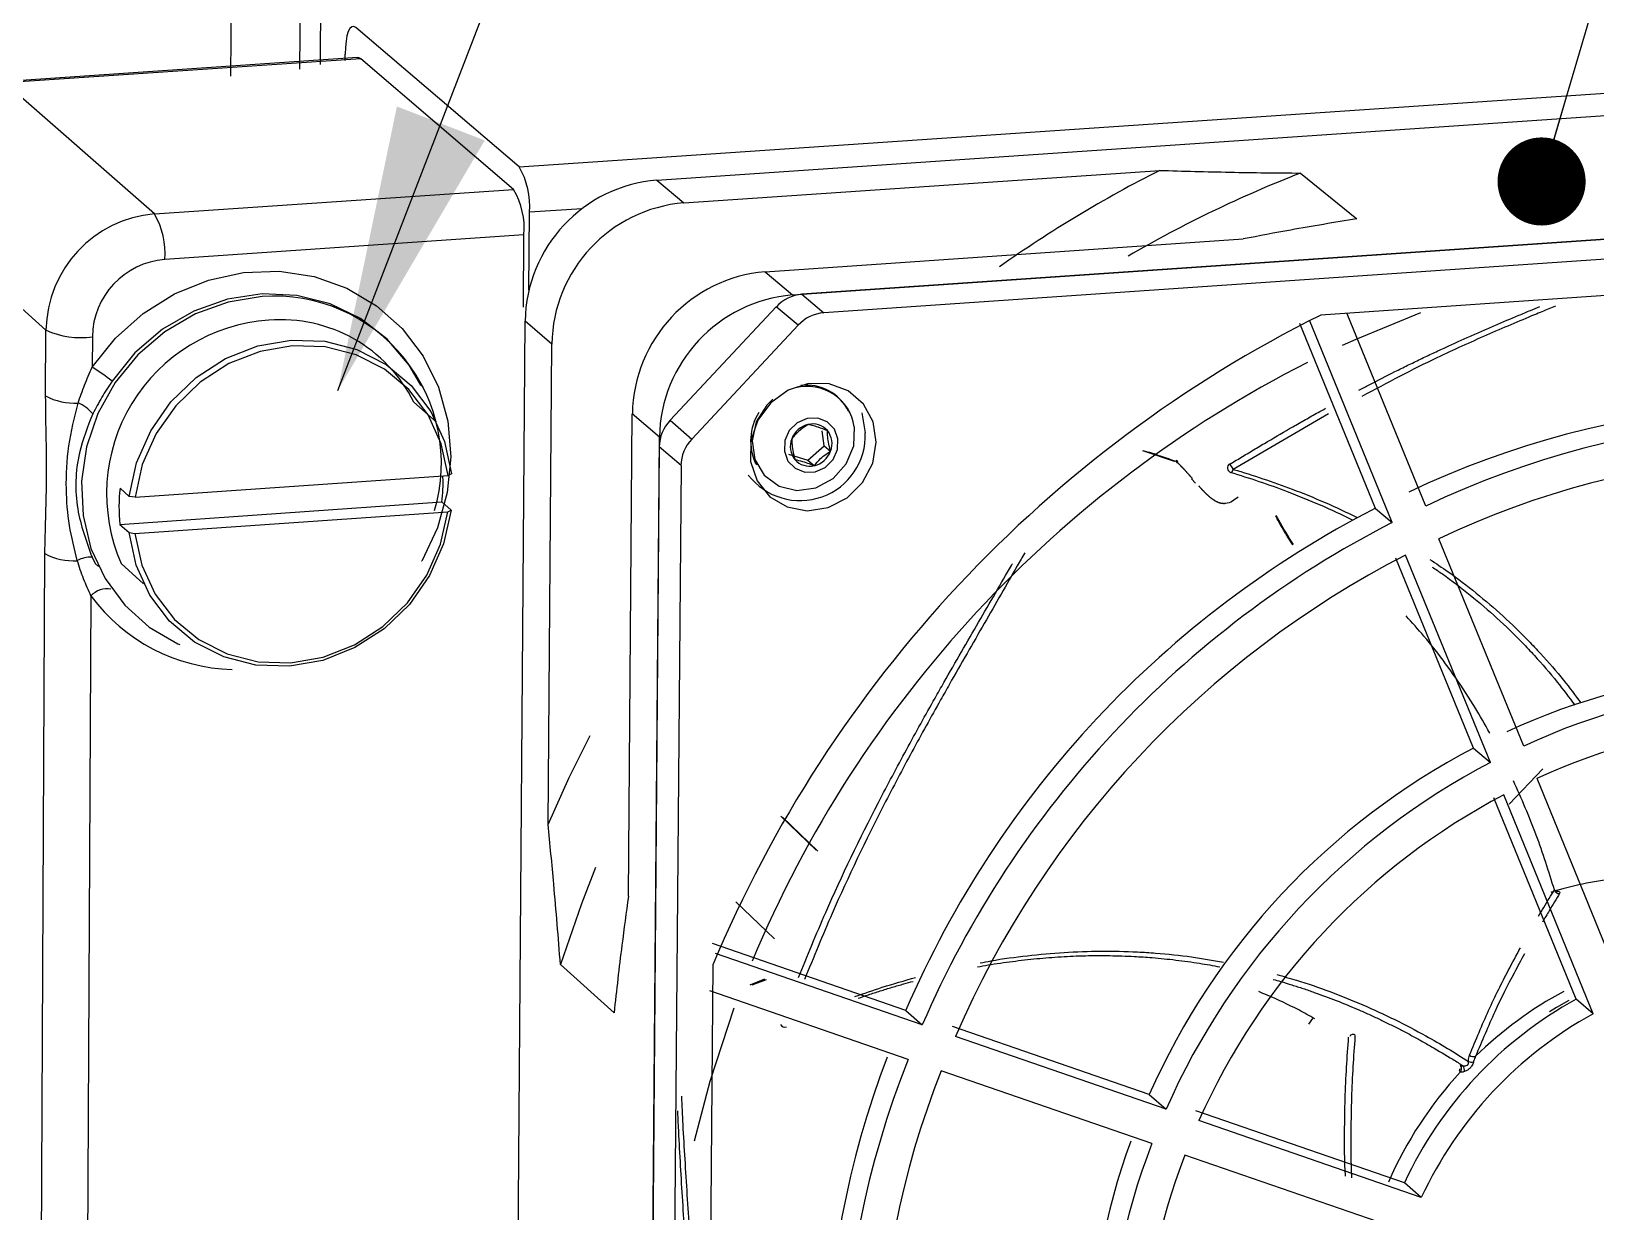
# Model space of a CAD drawing. Header units: millimetres. Extents: x 0 to 279, y 0 to 216.
# Drawn here: x 98.69 to 116.74, y 147.97 to 161.58 of the extents above; entities that cross this region are included whole.
import ezdxf

# ---------------------------------------------------------------- set-up
doc = ezdxf.new("R2010")
doc.units = ezdxf.units.MM
doc.layers.add('DIM', color=1, linetype='Continuous')
doc.dimstyles.new('SLDDIMSTYLE0', dxfattribs={"dimtxt": 0.18, "dimasz": 1.016, "dimexe": 0, "dimexo": 0.0625, "dimgap": 0, "dimtad": 0, "dimtih": 1, "dimtoh": 1, "dimdec": 0, "dimrnd": 1e-09, "dimzin": 0, "dimdsep": 46, "dimtxsty": 'Standard', "dimblk1": 'DOT', "dimblk2": 'DOT', "dimsah": 1, "dimcen": 0.09, "dimadec": 0, "dimazin": 0, "dimtfac": 1.016, "dimtdec": 0, "dimtofl": 0, "dimtmove": 0, "dimatfit": 3, "dimldrblk": 'DOT', "dimfxl": 0, "dimfrac": 2, "dimtolj": 1, "dimtzin": 0, "dimarcsym": 0})
doc.dimstyles.new('SLDDIMSTYLE1', dxfattribs={"dimtxt": 0.18, "dimasz": 3.302, "dimexe": 0, "dimexo": 0.0625, "dimgap": 0, "dimtad": 0, "dimtih": 1, "dimtoh": 1, "dimdec": 0, "dimrnd": 1e-09, "dimzin": 0, "dimdsep": 46, "dimtxsty": 'Standard', "dimsah": 1, "dimcen": 0.09, "dimadec": 0, "dimazin": 0, "dimtfac": 3.302, "dimtdec": 0, "dimtofl": 0, "dimtmove": 0, "dimatfit": 3, "dimfxl": 0, "dimfrac": 2, "dimtolj": 1, "dimtzin": 0, "dimarcsym": 0})

# ---------------------------------------------------------------- blocks, each defined once
blk = doc.blocks.new('_DOT')
at = {"color": 0, "linetype": 'ByBlock', "lineweight": -2}
blk.add_line((-0.5, 0), (-1, 0), dxfattribs=at)
at = {"color": 0, "linetype": 'ByBlock', "const_width": 0.5}
blk.add_lwpolyline([(-0.25, 0, 1), (0.25, 0, 1)], format="xyb", close=True, dxfattribs=at)

msp = doc.modelspace()

# ---------------------------------------------------------------- linework, layer by layer
at = {"color": 7, "linetype": 'Continuous', "lineweight": 25}
for p, q in [((104.319, 160.014), (152.875, 163.316)), ((102.029, 161.195), (102.038, 162.596)), ((104.319, 160.014), (102.435, 161.624)), ((105.909, 159.863), (127.48, 161.333)), ((102.457, 161.275), (98.354, 160.998)), ((102.493, 161.263), (98.389, 160.986)), ((102.312, 161.242), (102.312, 161.314)), ((104.255, 159.754), (102.493, 161.263)), ((100.114, 159.472), (98.389, 160.986)), ((106.219, 159.6), (111.708, 159.975)), ((107.472, 158.539), (129.212, 160.033)), ((129.104, 160.026), (107.582, 158.546)), ((113.333, 159.944), (113.98, 159.417)), ((100.114, 159.472), (104.255, 159.754)), ((105.909, 159.863), (106.219, 159.6)), ((129.384, 159.816), (107.834, 158.332)), ((98.862, 158.134), (97.15, 159.661)), ((104.432, 158.594), (104.439, 159.492)), ((104.375, 159.232), (100.231, 158.948)), ((104.369, 158.399), (104.375, 159.232)), ((107.157, 158.805), (112.672, 159.184)), ((123.723, 159.008), (113.565, 158.307)), ((107.157, 158.805), (107.472, 158.539)), ((107.582, 158.546), (107.834, 158.332)), ((106.061, 157.093), (107.286, 158.403)), ((107.538, 158.188), (107.286, 158.403)), ((114.776, 156.102), (113.869, 158.319)), ((98.858, 157.374), (98.862, 158.134)), ((104.225, 136.479), (104.388, 158.237)), ((104.696, 157.971), (104.388, 158.237)), ((107.538, 158.188), (106.312, 156.877)), ((114.196, 156.077), (113.324, 158.21)), ((114.391, 155.915), (113.437, 158.249)), ((99.397, 158.056), (99.395, 157.706)), ((104.654, 152.433), (104.696, 157.971)), ((103.214, 157.473), (103.184, 157.499)), ((103.368, 157.072), (103.105, 157.302)), ((105.581, 151.603), (105.625, 157.168)), ((105.937, 156.898), (105.625, 157.168)), ((108.135, 157.183), (108.119, 157.196)), ((108.313, 156.947), (108.277, 157.179)), ((106.061, 157.093), (106.312, 156.877)), ((105.757, 134.966), (105.937, 156.898)), ((107.839, 156.798), (107.813, 156.972)), ((105.936, 156.787), (105.758, 135.075)), ((106.187, 156.571), (105.936, 156.787)), ((107.427, 156.703), (107.651, 156.632)), ((107.651, 156.632), (107.839, 156.798)), ((107.651, 156.632), (107.724, 156.57)), ((107.839, 156.798), (107.912, 156.736)), ((111.879, 156.618), (111.514, 156.742)), ((99.889, 156.206), (103.501, 156.457)), ((103.538, 156.474), (103.501, 156.457)), ((106.187, 156.571), (106.006, 134.831)), ((107.048, 156.596), (107.064, 156.583)), ((99.717, 156.31), (99.822, 156.215)), ((112.121, 156.366), (112.074, 156.418)), ((99.715, 155.892), (103.428, 156.151)), ((99.889, 156.206), (99.822, 156.215)), ((103.535, 156.056), (103.428, 156.151)), ((99.887, 155.787), (103.498, 156.039)), ((103.498, 156.039), (103.535, 156.056)), ((114.196, 156.077), (114.391, 155.915)), ((99.715, 155.892), (99.82, 155.797)), ((99.82, 155.797), (99.887, 155.787)), ((115.907, 153.335), (114.929, 155.726)), ((98.766, 138.755), (98.849, 155.556)), ((99.393, 155.514), (99.431, 155.443)), ((99.429, 155.441), (99.468, 155.406)), ((99.73, 155.44), (99.988, 155.207)), ((115.327, 153.313), (114.431, 155.503)), ((115.523, 153.148), (114.545, 155.539)), ((99.381, 155.067), (99.298, 139.072)), ((115.327, 153.313), (115.523, 153.148)), ((116.128, 153.075), (115.737, 152.664)), ((117.092, 150.436), (116.06, 152.96)), ((116.512, 150.417), (115.562, 152.739)), ((116.709, 150.249), (115.677, 152.773)), ((107.745, 152.137), (107.339, 152.528)), ((107.765, 152.123), (107.357, 152.515)), ((106.819, 151.541), (107.265, 151.112)), ((108.78, 150.288), (106.551, 151.059)), ((108.97, 150.12), (106.583, 150.945)), ((105.414, 150.259), (104.796, 150.818)), ((106.555, 150.813), (106.468, 140.566)), ((108.807, 149.722), (106.521, 150.512)), ((107.15, 150.646), (106.981, 150.579)), ((107.168, 150.639), (107.005, 150.577)), ((116.709, 150.249), (116.512, 150.417)), ((108.78, 150.288), (108.97, 150.12)), ((113.472, 150.195), (113.426, 150.127)), ((111.588, 149.317), (109.317, 150.102)), ((111.781, 149.147), (109.351, 149.988)), ((111.618, 148.751), (109.189, 149.59)), ((111.588, 149.317), (111.781, 149.147)), ((114.53, 148.299), (112.126, 149.13)), ((114.725, 148.129), (112.161, 149.016)), ((114.563, 147.734), (111.999, 148.619)), ((114.725, 148.129), (114.53, 148.299))]:
    msp.add_line(p, q, dxfattribs=at)
at = {"color": 8, "linetype": 'Continuous', "lineweight": 25}
for p, q in [((100.996, 161.061), (101.007, 162.911)), ((101.798, 162.8), (101.788, 161.142)), ((105.047, 159.533), (104.439, 159.492)), ((113.656, 157.166), (112.557, 156.527)), ((116.269, 151.665), (116.266, 151.663))]:
    msp.add_line(p, q, dxfattribs=at)
at = {"color": 7, "linetype": 'Continuous', "lineweight": 25, "flags": 128}
for points in [[(102.435, 161.624), (102.412, 161.636), (102.389, 161.632), (102.368, 161.612), (102.349, 161.576), (102.334, 161.526), (102.323, 161.464), (102.315, 161.392), (102.312, 161.314)], [(102.457, 161.275), (102.47, 161.275), (102.493, 161.263)], [(101.357, 158.522), (100.964, 158.457), (100.585, 158.319), (100.233, 158.113), (99.922, 157.846), (99.661, 157.528), (99.462, 157.171), (99.331, 156.787), (99.273, 156.39), (99.29, 155.995), (99.381, 155.616), (99.543, 155.267), (99.77, 154.96), (100.053, 154.707), (100.384, 154.516), (100.405, 154.507)], [(103.184, 157.499), (103.05, 157.73), (102.799, 158.028), (102.491, 158.266), (102.14, 158.437), (101.757, 158.532), (101.357, 158.55), (100.955, 158.489), (100.567, 158.351), (100.207, 158.142), (99.888, 157.87), (99.624, 157.544)], [(114.716, 158.332), (113.969, 158.025), (113.813, 157.954)], [(99.822, 156.215), (99.908, 156.604), (100.07, 156.973), (100.302, 157.305), (100.594, 157.586), (100.933, 157.805), (101.304, 157.951), (101.692, 158.018), (102.079, 158.004), (102.449, 157.909), (102.785, 157.737), (103.073, 157.496), (103.3, 157.196), (103.458, 156.85), (103.538, 156.474)], [(103.501, 156.457), (103.422, 156.822), (103.269, 157.157), (103.047, 157.447), (102.767, 157.681), (102.441, 157.847), (102.082, 157.939), (101.707, 157.953), (101.331, 157.887), (100.97, 157.746), (100.641, 157.534), (100.358, 157.261), (100.132, 156.94), (99.973, 156.582), (99.889, 156.206)], [(108.439, 156.839), (108.402, 157.075), (108.29, 157.28), (108.115, 157.432), (107.896, 157.514), (107.657, 157.518), (107.423, 157.442), (107.221, 157.295), (107.072, 157.094), (106.991, 156.859), (106.989, 156.617), (107.065, 156.393), (107.211, 156.212), (107.411, 156.094), (107.643, 156.05), (107.883, 156.087), (108.103, 156.2), (108.281, 156.376), (108.398, 156.597), (108.439, 156.839)], [(107.246, 157.336), (107.175, 157.268), (107.054, 157.075), (107.006, 156.857), (107.039, 156.642), (107.147, 156.459), (107.317, 156.334), (107.524, 156.283), (107.742, 156.313), (107.941, 156.42), (108.093, 156.589), (108.179, 156.798), (108.186, 157.018), (108.186, 157.018)], [(107.997, 156.878), (107.956, 156.991), (107.874, 157.075), (107.763, 157.119), (107.641, 157.115), (107.527, 157.064), (107.436, 156.974), (107.385, 156.859), (107.379, 156.735), (107.42, 156.623), (107.503, 156.539), (107.613, 156.495), (107.735, 156.499), (107.85, 156.55), (107.94, 156.64), (107.991, 156.755), (107.997, 156.878)], [(112.518, 156.587), (112.515, 156.59), (112.514, 156.591)], [(103.535, 156.056), (103.449, 155.669), (103.287, 155.301), (103.055, 154.97), (102.764, 154.689), (102.426, 154.471), (102.055, 154.324), (101.669, 154.256), (101.282, 154.27), (100.913, 154.364), (100.576, 154.535), (100.288, 154.776), (100.059, 155.075), (99.901, 155.421), (99.82, 155.797)], [(99.887, 155.787), (99.967, 155.422), (100.122, 155.087), (100.344, 154.797), (100.624, 154.565), (100.951, 154.399), (101.309, 154.308), (101.684, 154.295), (102.059, 154.361), (102.419, 154.502), (102.747, 154.714), (103.03, 154.986), (103.256, 155.307), (103.414, 155.663), (103.498, 156.039)], [(104.654, 152.433), (104.898, 152.975), (105.138, 153.458)], [(105.202, 151.937), (105.037, 151.517), (104.796, 150.818)], [(106.795, 150.313), (106.518, 149.468), (106.337, 148.778)], [(115.184, 149.638), (115.183, 149.64), (115.183, 149.64)]]:
    msp.add_lwpolyline(points, dxfattribs=at)
at = {"color": 8, "linetype": 'Continuous', "lineweight": 25, "flags": 128}
for points in [[(99.395, 157.706), (99.663, 158.04), (99.983, 158.325), (100.344, 158.551), (100.735, 158.71), (101.142, 158.798), (101.553, 158.812), (101.954, 158.75), (102.333, 158.616), (102.675, 158.414), (102.972, 158.15), (103.212, 157.833), (103.389, 157.473), (103.496, 157.082), (103.53, 156.673), (103.49, 156.259), (103.377, 155.854), (103.196, 155.47), (103.195, 155.469)], [(111.897, 156.63), (111.898, 156.63), (111.902, 156.628), (111.904, 156.624), (111.906, 156.619), (111.907, 156.612)], [(111.918, 156.617), (111.918, 156.617), (111.917, 156.618), (111.915, 156.617), (111.911, 156.615), (111.907, 156.612)], [(116.429, 150.401), (116.285, 150.319), (116.205, 150.27)], [(107.404, 150.103), (107.403, 150.101), (107.402, 150.1)]]:
    msp.add_lwpolyline(points, dxfattribs=at)
at = {"color": 7, "linetype": 'Continuous', "lineweight": 25}
for centre, radius, start, end in [((103.576, 159.569), 0.866, 354.8744, 30.9443), ((118.431, 146.714), 14.868, 116.8828, 125.2076), ((118.424, 146.831), 14.066, 111.2198, 120.2249), ((103.512, 159.309), 0.866, 354.8856, 30.9203), ((106.047, 158.21), 1.659, 94.7666, 179.0597), ((106.358, 157.944), 1.662, 94.7762, 179.0496), ((100.225, 158.114), 1.363, 94.6731, 179.158), ((99.348, 159.024), 0.887, 355.0751, 30.2943), ((100.306, 158.042), 0.909, 94.687, 179.1435), ((107.297, 157.139), 1.672, 94.8054, 179.0189), ((101.492, 156.595), 1.931, 343.6348, 93.996), ((107.612, 156.869), 1.675, 94.8152, 179.0086), ((107.617, 158.097), 0.45, 94.4698, 137.3031), ((101.572, 156.543), 1.71, 26.3409, 94.7236), ((120.14, 145.13), 14.726, 116.5186, 157.2995), ((107.869, 157.883), 0.451, 94.4771, 137.3038), ((99.262, 159.003), 0.957, 245.317, 278.0977), ((101.568, 156.245), 2.007, 93.9047, 203.6485), ((119.591, 145.604), 13.636, 116.9338, 157.3563), ((98.088, 155.612), 2.468, 51.5166, 58.032), ((99.193, 158.013), 0.722, 242.3585, 273.0995), ((107.643, 156.935), 0.549, 8.7553, 104.1876), ((107.634, 156.956), 0.542, 26.389, 97.0673), ((99.072, 156.897), 0.427, 39.4319, 67.992), ((107.6, 156.855), 0.61, 147.6758, 205.1259), ((119.019, 146.975), 10.295, 72.466, 115.5416), ((106.392, 156.78), 0.456, 136.6091, 179.0658), ((107.715, 156.784), 0.268, 103.5219, 159.42), ((107.706, 156.827), 0.224, 40.8242, 104.0379), ((119.22, 146.804), 10.305, 72.4705, 115.5461), ((106.643, 156.563), 0.457, 136.6081, 179.058), ((107.56, 156.92), 0.753, 217.5628, 2.041), ((107.684, 156.79), 0.237, 158.1985, 219.0768), ((107.692, 156.824), 0.237, 338.1919, 39.0579), ((107.67, 156.787), 0.224, 220.8437, 284.0478), ((107.661, 156.83), 0.268, 283.5314, 339.4129), ((111.88, 156.579), 0.0537, 44.9394, 70.8516), ((119.19, 146.795), 9.896, 72.5327, 115.5036), ((111.866, 156.639), 0.0561, 316.2989, 336.9647), ((112.543, 156.544), 0.0543, 121.7344, 254.4232), ((112.176, 156.322), 0.433, 28.2767, 37.7676), ((101.596, 156.091), 1.892, 173.3536, 186.0333), ((101.535, 156.373), 1.907, 353.2937, 2.0125), ((119.555, 145.636), 11.737, 117.1687, 156.647), ((119.757, 145.461), 11.751, 117.1717, 156.6437), ((99.184, 156.187), 0.715, 242.0619, 273.1169), ((99.379, 155.193), 0.322, 87.5072, 119.081), ((119.706, 145.505), 11.283, 117.2206, 156.5944), ((99.565, 154.901), 0.248, 79.3422, 137.8765), ((118.797, 146.911), 7.276, 73.0501, 115.1029), ((118.997, 146.74), 7.283, 73.0547, 115.1074), ((118.966, 146.732), 6.873, 73.1662, 115.0157), ((119.175, 145.965), 8.294, 117.6444, 156.168), ((119.377, 145.792), 8.304, 117.6475, 156.1646), ((119.324, 145.837), 7.837, 117.7416, 156.07), ((117.431, 147.686), 4.145, 95.9282, 106.2851), ((116.316, 151.693), 0.0577, 196.4317, 275.1752), ((118.544, 146.487), 4.571, 118.4249, 134.3036), ((118.767, 146.321), 4.676, 118.8393, 154.9696), ((118.967, 146.148), 4.682, 118.8422, 154.9664), ((107.381, 150.149), 0.0537, 207.6756, 293.3021), ((115.328, 149.822), 0.0683, 228.1147, 289.5928), ((118.346, 145.992), 10.479, 158.9908, 200.7308), ((118.557, 145.821), 10.501, 158.1927, 200.7133), ((118.554, 145.851), 10.084, 158.2342, 200.6517), ((115.111, 149.589), 0.113, 356.7305, 30.5959), ((115.303, 149.784), 0.0923, 248.7143, 285.3744), ((118.562, 146.457), 4.605, 137.3519, 156.2993), ((118.318, 146.216), 7.402, 159.7493, 200.1569), ((118.529, 146.046), 7.421, 158.6228, 200.1346), ((118.525, 146.077), 7.004, 158.7129, 200.0243)]:
    msp.add_arc(centre, radius, start, end, dxfattribs=at)
at = {"color": 8, "linetype": 'Continuous', "lineweight": 25}
for centre, radius, start, end in [((112.508, 156.538), 0.0499, 293.472, 347.8543), ((101.058, 156.303), 2.083, 216.3843, 268.6702), ((113.883, 150.013), 0.0307, 314.0597, 344.9661), ((115.135, 149.614), 0.0544, 316.6311, 25.8156)]:
    msp.add_arc(centre, radius, start, end, dxfattribs=at)
at = {"color": 7, "linetype": 'Continuous', "lineweight": 25}
for points, knots in [([(111.708, 159.975), (111.978, 159.967), (112.519, 159.952), (113.062, 159.946), (113.333, 159.944)], [0, 0, 0, 0, 0.499549, 1, 1, 1, 1]), ([(113.98, 159.417), (113.725, 159.374), (113.279, 159.3), (112.853, 159.219), (112.672, 159.184)], [0, 0, 0, 0, 0.572668, 1, 1, 1, 1]), ([(114.004, 157.439), (114.045, 157.46), (114.184, 157.534), (114.372, 157.63), (114.568, 157.727), (114.715, 157.798), (114.861, 157.867), (115.054, 157.957), (115.244, 158.043), (115.433, 158.126), (115.62, 158.207), (115.804, 158.285), (115.977, 158.357), (116.056, 158.389), (116.092, 158.404)], [0, 0, 0, 0, 0.055195, 0.191874, 0.260361, 0.328777, 0.397578, 0.465719, 0.602159, 0.670466, 0.739095, 0.876514, 0.945313, 1, 1, 1, 1]), ([(99.232, 157.292), (99.256, 157.361), (99.304, 157.5), (99.364, 157.637), (99.395, 157.706)], [0, 0, 0, 0, 0.497932, 1, 1, 1, 1]), ([(99.624, 157.544), (99.584, 157.483), (99.502, 157.359), (99.436, 157.232), (99.402, 157.168)], [0, 0, 0, 0, 0.495223, 1, 1, 1, 1]), ([(98.849, 155.556), (98.852, 155.693), (98.858, 155.967), (98.873, 156.396), (98.865, 156.874), (98.86, 157.207), (98.858, 157.374)], [0, 0, 0, 0, 0.229432, 0.458968, 0.729244, 1, 1, 1, 1]), ([(99.223, 155.474), (99.19, 155.609), (99.122, 155.882), (99.087, 156.323), (99.111, 156.803), (99.191, 157.128), (99.232, 157.292)], [0, 0, 0, 0, 0.227209, 0.457865, 0.725905, 1, 1, 1, 1]), ([(112.518, 156.587), (112.566, 156.617), (112.663, 156.675), (112.808, 156.762), (113.001, 156.877), (113.195, 156.99), (113.389, 157.101), (113.515, 157.173), (113.592, 157.215), (113.621, 157.231)], [0, 0, 0, 0, 0.131059, 0.262183, 0.393177, 0.656943, 0.789022, 0.921101, 1, 1, 1, 1]), ([(99.402, 157.168), (99.343, 157.02), (99.205, 156.671), (99.186, 156.086), (99.327, 155.697), (99.393, 155.514)], [0, 0, 0, 0, 0.280309, 0.661029, 1, 1, 1, 1]), ([(107.652, 157.044), (107.621, 157.024), (107.567, 156.99), (107.504, 156.928), (107.476, 156.893), (107.464, 156.878)], [0, 0, 0, 0, 0.439105, 0.751358, 1, 1, 1, 1]), ([(107.876, 156.973), (107.84, 156.987), (107.777, 157.011), (107.701, 157.033), (107.667, 157.041), (107.652, 157.044)], [0, 0, 0, 0, 0.4391052, 0.7513579, 1, 1, 1, 1]), ([(107.464, 156.878), (107.464, 156.866), (107.464, 156.833), (107.471, 156.766), (107.486, 156.695), (107.497, 156.654), (107.5, 156.641)], [0, 0, 0, 0, 0.180942, 0.506293, 0.843975, 1, 1, 1, 1]), ([(107.912, 156.736), (107.909, 156.749), (107.898, 156.79), (107.883, 156.862), (107.877, 156.928), (107.876, 156.961), (107.876, 156.973)], [0, 0, 0, 0, 0.156025, 0.493707, 0.819058, 1, 1, 1, 1]), ([(107.5, 156.641), (107.528, 156.634), (107.575, 156.623), (107.658, 156.595), (107.704, 156.578), (107.724, 156.57)], [0, 0, 0, 0, 0.439105, 0.751358, 1, 1, 1, 1]), ([(107.724, 156.57), (107.747, 156.597), (107.785, 156.644), (107.856, 156.701), (107.895, 156.725), (107.912, 156.736)], [0, 0, 0, 0, 0.439105, 0.751358, 1, 1, 1, 1]), ([(111.907, 156.612), (111.843, 156.635), (111.716, 156.683), (111.585, 156.722), (111.519, 156.742)], [0, 0, 0, 0, 0.496661, 1, 1, 1, 1]), ([(112.086, 156.421), (112.085, 156.422), (112.083, 156.424), (112.08, 156.427), (112.076, 156.432), (112.073, 156.436), (112.068, 156.441), (112.064, 156.445), (112.059, 156.451), (112.056, 156.455), (112.052, 156.459), (112.048, 156.463), (112.044, 156.468), (112.039, 156.473), (112.036, 156.477), (112.032, 156.481), (112.028, 156.485), (112.024, 156.49), (112.019, 156.495), (112.016, 156.499), (112.011, 156.504), (112.007, 156.509), (112.002, 156.514), (111.998, 156.518), (111.994, 156.522), (111.992, 156.525), (111.989, 156.528), (111.986, 156.532), (111.983, 156.535), (111.98, 156.538), (111.977, 156.541), (111.974, 156.544), (111.971, 156.547), (111.968, 156.55), (111.965, 156.553), (111.962, 156.556), (111.959, 156.559), (111.956, 156.562), (111.953, 156.565), (111.95, 156.568), (111.947, 156.572), (111.944, 156.575), (111.941, 156.578), (111.938, 156.581), (111.935, 156.584), (111.931, 156.588), (111.927, 156.592), (111.923, 156.596), (111.92, 156.599), (111.917, 156.602), (111.914, 156.605), (111.911, 156.608), (111.908, 156.61), (111.907, 156.611), (111.907, 156.612)], [0, 0, 0, 0, 0.0163411, 0.0326391, 0.048937, 0.0815331, 0.0978312, 0.1304276, 0.1467258, 0.1793225, 0.1956209, 0.2119194, 0.2445164, 0.260815, 0.2934123, 0.3097111, 0.3260099, 0.3586076, 0.3749065, 0.4075045, 0.4238036, 0.4564019, 0.4727011, 0.5052997, 0.5215991, 0.5378984, 0.5541977, 0.5704969, 0.586796, 0.603095, 0.619394, 0.6356929, 0.6519918, 0.6682905, 0.6845892, 0.7008878, 0.7171863, 0.7334848, 0.7497832, 0.7660814, 0.7823797, 0.7986778, 0.8149758, 0.8312738, 0.8475716, 0.8638694, 0.8964648, 0.9127624, 0.9290598, 0.9453571, 0.9616544, 0.9779516, 0.9942486, 1, 1, 1, 1]), ([(112.522, 156.495), (112.633, 156.46), (112.854, 156.391), (113.2, 156.267), (113.558, 156.119), (113.809, 156.008), (113.93, 155.944), (113.932, 155.943)], [0, 0, 0, 0, 0.228207, 0.456674, 0.726423, 0.996048, 1, 1, 1, 1]), ([(112.612, 156.207), (112.57, 156.173), (112.526, 156.138), (112.463, 156.132), (112.458, 156.132), (112.453, 156.131), (112.447, 156.131), (112.438, 156.132), (112.429, 156.133), (112.419, 156.134), (112.413, 156.136), (112.405, 156.137), (112.398, 156.139), (112.389, 156.142), (112.379, 156.146), (112.37, 156.151), (112.362, 156.154), (112.357, 156.157), (112.351, 156.16), (112.347, 156.163), (112.342, 156.166), (112.338, 156.169), (112.333, 156.172), (112.328, 156.175), (112.325, 156.177), (112.32, 156.18), (112.316, 156.184), (112.311, 156.187), (112.307, 156.191), (112.302, 156.194), (112.298, 156.198), (112.293, 156.201), (112.289, 156.205), (112.284, 156.209), (112.279, 156.213), (112.274, 156.218), (112.27, 156.222), (112.264, 156.227), (112.26, 156.23), (112.255, 156.235), (112.251, 156.239), (112.245, 156.244), (112.241, 156.248), (112.236, 156.253), (112.232, 156.257), (112.227, 156.262), (112.223, 156.266), (112.218, 156.272), (112.214, 156.276), (112.209, 156.281), (112.205, 156.285), (112.2, 156.29), (112.196, 156.295), (112.192, 156.3), (112.188, 156.304), (112.184, 156.308), (112.18, 156.313), (112.176, 156.317), (112.172, 156.322), (112.168, 156.326), (112.164, 156.331), (112.161, 156.334), (112.16, 156.336)], [0, 0, 0, 0, 0.3859526, 0.3924405, 0.3989281, 0.4119045, 0.4248807, 0.4378567, 0.4638238, 0.4768001, 0.4897767, 0.5027539, 0.5157319, 0.528711, 0.5546931, 0.5676755, 0.5812009, 0.5947551, 0.5980187, 0.6110768, 0.6176054, 0.6241345, 0.6371952, 0.6437254, 0.6502559, 0.6567868, 0.6698508, 0.6763827, 0.682915, 0.6959813, 0.7025145, 0.709048, 0.7221163, 0.7286506, 0.7417204, 0.7482554, 0.7613264, 0.7678621, 0.7809343, 0.7874706, 0.8005441, 0.807081, 0.8201557, 0.8266932, 0.839769, 0.8463071, 0.8593841, 0.8659227, 0.8790008, 0.8855399, 0.8986189, 0.9051585, 0.9182384, 0.9247785, 0.9378592, 0.9443997, 0.9509403, 0.9640219, 0.9705628, 0.9836451, 0.9901863, 1, 1, 1, 1]), ([(113.242, 155.658), (113.187, 155.746), (113.116, 155.856), (113.058, 155.967), (113.046, 155.991)], [0, 0, 0, 0, 0.789335, 1, 1, 1, 1]), ([(113.252, 155.661), (113.192, 155.754), (113.12, 155.866), (113.062, 155.978), (113.053, 155.996)], [0, 0, 0, 0, 0.8413752, 1, 1, 1, 1]), ([(99.381, 155.067), (99.352, 155.132), (99.292, 155.263), (99.246, 155.403), (99.223, 155.474)], [0, 0, 0, 0, 0.497516, 1, 1, 1, 1]), ([(107.542, 150.665), (107.644, 150.916), (107.923, 151.598), (108.354, 152.483), (108.787, 153.298), (109.041, 153.756), (109.253, 154.129), (109.489, 154.541), (109.751, 154.991), (109.943, 155.323), (110.006, 155.432), (110.009, 155.438)], [0, 0, 0, 0, 0.145132, 0.394872, 0.519814, 0.645653, 0.684532, 0.762287, 0.917884, 0.995543, 1, 1, 1, 1]), ([(114.824, 155.489), (114.894, 155.442), (115.078, 155.32), (115.361, 155.102), (115.671, 154.837), (115.916, 154.6), (116.149, 154.353), (116.354, 154.117), (116.501, 153.921), (116.566, 153.833)], [0, 0, 0, 0, 0.105298, 0.273203, 0.442316, 0.61194, 0.695934, 0.864032, 1, 1, 1, 1]), ([(114.851, 155.4), (114.891, 155.374), (115.042, 155.273), (115.293, 155.077), (115.601, 154.814), (115.845, 154.578), (116.076, 154.332), (116.282, 154.095), (116.429, 153.897), (116.496, 153.808)], [0, 0, 0, 0, 0.061759, 0.237278, 0.413953, 0.59116, 0.678876, 0.854411, 1, 1, 1, 1]), ([(115.515, 153.486), (115.459, 153.586), (115.37, 153.744), (115.127, 154.124), (114.869, 154.483), (114.619, 154.76), (114.549, 154.837)], [0, 0, 0, 0, 0.20569, 0.326723, 0.811579, 1, 1, 1, 1]), ([(116.261, 151.677), (116.195, 151.889), (116.062, 152.32), (115.88, 152.729), (115.788, 152.936)], [0, 0, 0, 0, 0.493678, 1, 1, 1, 1]), ([(104.796, 150.818), (104.771, 151.127), (104.728, 151.667), (104.676, 152.204), (104.654, 152.433)], [0, 0, 0, 0, 0.5726675, 1, 1, 1, 1]), ([(105.581, 151.603), (105.555, 151.416), (105.494, 150.978), (105.443, 150.521), (105.414, 150.259)], [0, 0, 0, 0, 0.427332, 1, 1, 1, 1]), ([(116.078, 151.374), (116.098, 151.408), (116.161, 151.517), (116.22, 151.612), (116.261, 151.677)], [0, 0, 0, 0, 0.314677, 1, 1, 1, 1]), ([(116.321, 151.636), (116.282, 151.572), (116.218, 151.468), (116.149, 151.349), (116.122, 151.304)], [0, 0, 0, 0, 0.620908, 1, 1, 1, 1]), ([(116.222, 151.65), (116.228, 151.652), (116.238, 151.656), (116.248, 151.659), (116.252, 151.66), (116.253, 151.66)], [0, 0, 0, 0, 0.57434, 0.89481, 1, 1, 1, 1]), ([(116.261, 151.677), (116.262, 151.679), (116.263, 151.682), (116.261, 151.684), (116.26, 151.684)], [0, 0, 0, 0, 0.693513, 1, 1, 1, 1]), ([(116.273, 151.661), (116.273, 151.661), (116.274, 151.661), (116.273, 151.662), (116.268, 151.668), (116.262, 151.676), (116.261, 151.683), (116.261, 151.685)], [0, 0, 0, 0, 0.003698, 0.250416, 0.528369, 0.887736, 1, 1, 1, 1]), ([(116.269, 151.665), (116.278, 151.665), (116.296, 151.664), (116.315, 151.658), (116.326, 151.648), (116.323, 151.64), (116.321, 151.636)], [0, 0, 0, 0, 0.225153, 0.483173, 0.741813, 1, 1, 1, 1]), ([(109.605, 150.79), (109.647, 150.797), (109.735, 150.813), (109.87, 150.834), (110.01, 150.853), (110.15, 150.87), (110.29, 150.885), (110.43, 150.897), (110.57, 150.907), (110.711, 150.914), (110.898, 150.92), (111.133, 150.921), (111.389, 150.912), (111.597, 150.899), (111.758, 150.884), (111.941, 150.864), (112.156, 150.835), (112.324, 150.804), (112.402, 150.79)], [0, 0, 0, 0, 0.044644, 0.094187, 0.143731, 0.193334, 0.242873, 0.292412, 0.342012, 0.391876, 0.44174, 0.541679, 0.641771, 0.716066, 0.765608, 0.815149, 0.914445, 1, 1, 1, 1]), ([(109.638, 150.835), (109.679, 150.843), (109.86, 150.879), (110.182, 150.921), (110.606, 150.96), (111.03, 150.974), (111.382, 150.967), (111.731, 150.945), (112.064, 150.911), (112.322, 150.865), (112.445, 150.843)], [0, 0, 0, 0, 0.043266, 0.192227, 0.341226, 0.491298, 0.641823, 0.716359, 0.86553, 1, 1, 1, 1]), ([(115.282, 149.772), (115.355, 149.948), (115.501, 150.301), (115.703, 150.703), (115.822, 150.923), (115.869, 151.009)], [0, 0, 0, 0, 0.376492, 0.756341, 1, 1, 1, 1]), ([(115.914, 150.939), (115.875, 150.866), (115.764, 150.663), (115.571, 150.282), (115.425, 149.933), (115.351, 149.758)], [0, 0, 0, 0, 0.21472, 0.605721, 1, 1, 1, 1]), ([(113.059, 150.7), (113.134, 150.679), (113.342, 150.623), (113.673, 150.507), (114.052, 150.355), (114.421, 150.184), (114.745, 150.014), (115.028, 149.851), (115.189, 149.749), (115.27, 149.698)], [0, 0, 0, 0, 0.0953175, 0.262084, 0.428898, 0.5961003, 0.7629458, 0.881418, 1, 1, 1, 1]), ([(108.191, 150.446), (108.296, 150.483), (108.529, 150.565), (108.765, 150.631), (108.893, 150.667)], [0, 0, 0, 0, 0.454145, 1, 1, 1, 1]), ([(108.229, 150.428), (108.269, 150.441), (108.354, 150.47), (108.484, 150.512), (108.621, 150.554), (108.748, 150.591), (108.83, 150.613), (108.865, 150.622)], [0, 0, 0, 0, 0.1877599, 0.4032154, 0.6183921, 0.8335691, 1, 1, 1, 1]), ([(113.499, 150.19), (113.437, 150.225), (113.257, 150.324), (113.039, 150.426), (112.882, 150.49), (112.85, 150.504)], [0, 0, 0, 0, 0.2964053, 0.8567744, 1, 1, 1, 1]), ([(113.017, 150.645), (113.046, 150.637), (113.118, 150.617), (113.233, 150.582), (113.363, 150.54), (113.534, 150.481), (113.746, 150.402), (113.955, 150.316), (114.119, 150.243), (114.242, 150.186), (114.363, 150.127), (114.484, 150.066), (114.603, 150.004), (114.723, 149.938), (114.886, 149.846), (115.049, 149.749), (115.169, 149.673), (115.209, 149.647)], [0, 0, 0, 0, 0.03654, 0.092408, 0.148239, 0.204069, 0.315931, 0.427931, 0.483798, 0.539664, 0.595585, 0.651476, 0.707368, 0.763308, 0.822449, 0.940794, 1, 1, 1, 1]), ([(113.851, 148.375), (113.849, 148.412), (113.839, 148.591), (113.84, 148.888), (113.846, 149.271), (113.862, 149.636), (113.879, 149.865), (113.887, 149.98)], [0, 0, 0, 0, 0.062614, 0.296616, 0.531273, 0.765405, 1, 1, 1, 1]), ([(113.96, 149.983), (113.952, 149.869), (113.935, 149.642), (113.919, 149.281), (113.912, 148.901), (113.909, 148.595), (113.919, 148.406), (113.922, 148.356)], [0, 0, 0, 0, 0.229642, 0.459691, 0.689211, 0.919325, 1, 1, 1, 1]), ([(113.913, 150.005), (113.919, 150.008), (113.933, 150.015), (113.949, 150.014), (113.959, 150.004), (113.96, 149.99), (113.96, 149.983)], [0, 0, 0, 0, 0.225153, 0.483173, 0.741813, 1, 1, 1, 1]), ([(115.27, 149.698), (115.27, 149.702), (115.27, 149.729), (115.277, 149.752), (115.282, 149.772)], [0, 0, 0, 0, 0.14431, 1, 1, 1, 1]), ([(115.175, 149.577), (115.174, 149.578), (115.169, 149.582), (115.165, 149.594), (115.17, 149.61), (115.172, 149.618)], [0, 0, 0, 0, 0.133089, 0.567284, 1, 1, 1, 1]), ([(115.172, 149.653), (115.173, 149.652), (115.176, 149.65), (115.182, 149.644), (115.184, 149.638), (115.184, 149.638)], [0, 0, 0, 0, 0.202983, 0.955616, 1, 1, 1, 1]), ([(115.173, 149.653), (115.173, 149.653), (115.174, 149.652), (115.178, 149.651), (115.184, 149.65), (115.194, 149.648), (115.203, 149.648), (115.209, 149.647)], [0, 0, 0, 0, 0.064926, 0.174272, 0.376116, 0.584601, 1, 1, 1, 1]), ([(115.183, 149.64), (115.184, 149.635), (115.188, 149.628), (115.186, 149.619), (115.184, 149.618), (115.184, 149.618)], [0, 0, 0, 0, 0.428678, 0.741549, 1, 1, 1, 1]), ([(115.209, 149.647), (115.217, 149.647), (115.233, 149.647), (115.252, 149.652), (115.262, 149.66), (115.268, 149.669), (115.27, 149.675), (115.271, 149.685), (115.271, 149.692), (115.27, 149.698), (115.27, 149.698)], [0, 0, 0, 0, 0.2728933, 0.4736113, 0.5966003, 0.6540458, 0.7934844, 0.8039062, 0.9726216, 1, 1, 1, 1]), ([(115.328, 149.695), (115.328, 149.694), (115.326, 149.685), (115.32, 149.667), (115.306, 149.642), (115.285, 149.618), (115.257, 149.597), (115.236, 149.588), (115.224, 149.583)], [0, 0, 0, 0, 0.024958, 0.189812, 0.356481, 0.563605, 0.765054, 1, 1, 1, 1]), ([(115.351, 149.758), (115.343, 149.741), (115.333, 149.721), (115.329, 149.699), (115.328, 149.695)], [0, 0, 0, 0, 0.85894, 1, 1, 1, 1]), ([(115.224, 149.583), (115.217, 149.581), (115.204, 149.576), (115.187, 149.574), (115.178, 149.575), (115.176, 149.576), (115.175, 149.577)], [0, 0, 0, 0, 0.348297, 0.687197, 0.909013, 1, 1, 1, 1]), ([(107.199, 142.238), (107.07, 142.643), (106.809, 143.467), (106.599, 144.482), (106.489, 145.174), (106.44, 145.523), (106.396, 145.874), (106.361, 146.18), (106.327, 146.514), (106.294, 146.873), (106.26, 147.302), (106.23, 147.725), (106.203, 148.141), (106.179, 148.547), (106.16, 148.879), (106.152, 149.068), (106.149, 149.129)], [0, 0, 0, 0, 0.188209, 0.382521, 0.431092, 0.479757, 0.528675, 0.577691, 0.607941, 0.668439, 0.7289, 0.78955, 0.849973, 0.910369, 0.970767, 1, 1, 1, 1])]:
    msp.add_open_spline(points, degree=3, knots=knots, dxfattribs=at)
at = {"color": 8, "linetype": 'Continuous', "lineweight": 25}
for points, knots in [([(116.275, 158.409), (116.249, 158.399), (116.17, 158.367), (115.998, 158.296), (115.759, 158.196), (115.385, 158.034), (114.819, 157.782), (114.33, 157.523), (114.04, 157.369)], [0, 0, 0, 0, 0.037681, 0.117029, 0.245436, 0.373569, 0.62798, 1, 1, 1, 1]), ([(112.557, 156.527), (112.671, 156.492), (112.9, 156.422), (113.253, 156.295), (113.617, 156.148), (113.863, 156.032), (113.985, 155.973)], [0, 0, 0, 0, 0.232529, 0.465339, 0.732939, 1, 1, 1, 1]), ([(110.152, 155.565), (110.123, 155.515), (110.035, 155.36), (109.816, 154.979), (109.554, 154.524), (109.317, 154.11), (109.16, 153.831), (109.015, 153.572), (108.796, 153.172), (108.421, 152.463), (107.995, 151.579), (107.716, 150.899), (107.612, 150.645)], [0, 0, 0, 0, 0.036766, 0.112305, 0.263528, 0.339029, 0.376763, 0.437826, 0.498759, 0.619743, 0.857783, 1, 1, 1, 1]), ([(106.191, 149.297), (106.196, 149.19), (106.206, 148.954), (106.23, 148.572), (106.255, 148.162), (106.283, 147.743), (106.315, 147.318), (106.351, 146.887), (106.385, 146.525), (106.42, 146.191), (106.455, 145.883), (106.5, 145.532), (106.55, 145.183), (106.659, 144.504), (106.869, 143.487), (107.132, 142.662), (107.265, 142.244)], [0, 0, 0, 0, 0.050004, 0.109305, 0.168605, 0.227901, 0.287183, 0.346653, 0.40592, 0.43554, 0.483472, 0.531303, 0.578754, 0.626295, 0.810173, 1, 1, 1, 1])]:
    msp.add_open_spline(points, degree=3, knots=knots, dxfattribs=at)

# ---------------------------------------------------------------- leaders
at = {"layer": 'DIM'}
for points, dimstyle in [([(102.227, 157.436), (107.517, 171.14)], 'SLDDIMSTYLE1'), ([(116.113, 159.847), (119.447, 171.132)], 'SLDDIMSTYLE0')]:
    msp.add_leader(points, dimstyle=dimstyle, dxfattribs=at)

doc.saveas('drawing.dxf')
